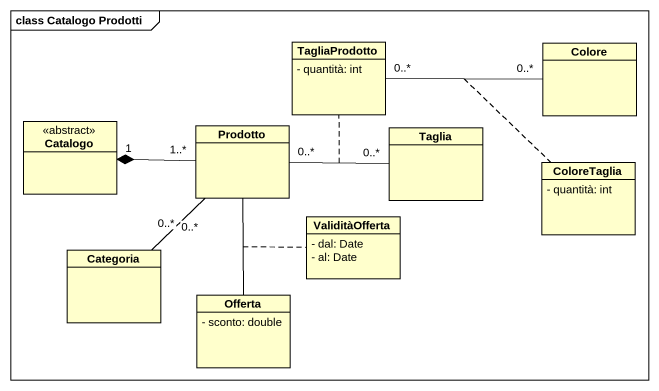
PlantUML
@startuml
mainframe class Catalogo Prodotti
hide circle
hide empty members
skinparam classAttributeIconSize 0
class TagliaProdotto {
  - quantità: int
}
class Colore
class Catalogo <<abstract>>
class Prodotto
class Taglia
class ColoreTaglia {
  - quantità: int
}
class ValiditàOfferta {
  - dal: Date
  - al: Date
}
class Categoria
class Offerta {
  - sconto: double
}
TagliaProdotto "0..*" -right- "0..*" Colore
(TagliaProdotto, Colore) .. ColoreTaglia
Prodotto "1..*" -left-* "1" Catalogo
Prodotto "0..*" -right- "0..*" Taglia
(Prodotto, Taglia) .. TagliaProdotto
Prodotto "0..*" -- "0..*" Categoria
Offerta -up- Prodotto
(Offerta, Prodotto) .. ValiditàOfferta
@enduml
